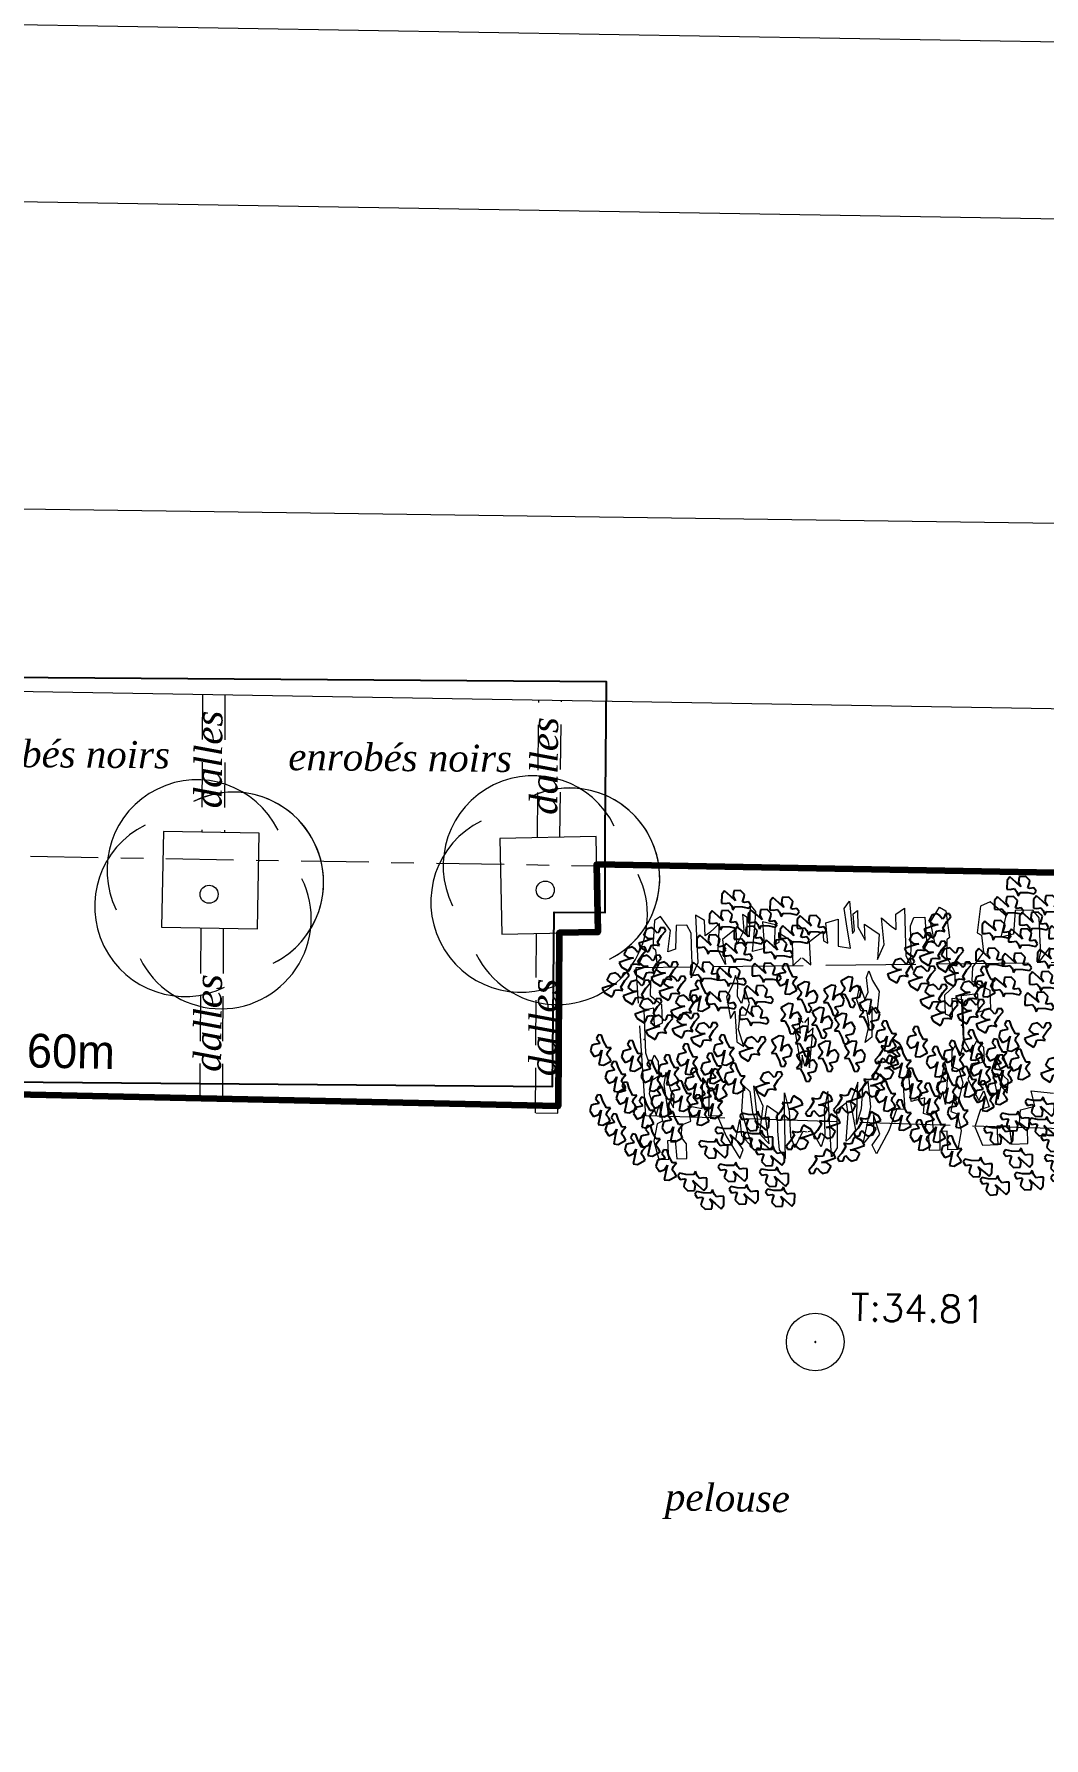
# Model space of a CAD drawing. Extents: x 996 to 1166918, y 537 to 295728.
# Drawn here: x 1137.7 to 1148.89, y 700.66 to 719.55 of the extents above; entities that cross this region are included whole.
import ezdxf

# ---------------------------------------------------------------- set-up
doc = ezdxf.new("R2010")
doc.units = 0
doc.header["$MEASUREMENT"] = 0
for name, pattern in [('CONTINU', [0]), ('DGN2', [0.75, 0.5, -0.25]), ('DGN3', [1.25, 1, -0.25]), ('DGN4', [1.5, 0.75, -0.25, 0.25, -0.25])]:
    doc.linetypes.add(name, pattern=pattern)
doc.layers.get('0').update_dxf_attribs({"linetype": 'CONTINUOUS', "lineweight": 0})
doc.layers.add('Buissons', color=7, linetype='CONTINUOUS', true_color=0x04ec8b)
doc.layers.add('Trottoirs', color=7, linetype='CONTINUOUS', true_color=0xffffff)
for name, color, linetype, lineweight in [('CF-FON-CADASTRE-DIGITALISE', 6, 'DGN4', 0), ('CF-TOPO-BATI', 7, 'CONTINUOUS', 0), ('CF-TOPO-NATURE-MATERIAUX-TXT', 7, 'CONTINUOUS', 0), ('CF-TOPO-TAMPON', 6, 'CONTINUOUS', 0), ('CF-TOPO-TAMPON-ALT', 6, 'CONTINUOUS', 0), ('CF-TOPO-VEGETATION', 94, 'CONTINUOUS', 0), ('CF-TOPO-VOIRIE', 7, 'CONTINUOUS', 0), ('DIVERS', 7, 'CONTINU', 5), ('Texte projet', 7, 'CONTINU', 5)]:
    doc.layers.add(name, color=color, linetype=linetype, lineweight=lineweight)
doc.layers.add('Clôtures', color=7, linetype='CONTINUOUS', lineweight=120, true_color=0x04c83f)
doc.styles.add('LEROY', font='j_leroy')
doc.styles.add('SIMPLEX', font='simplex.shx')
doc.styles.add('Style-Times New Roman IF', font='timesi.ttf')

# ---------------------------------------------------------------- blocks, each defined once
blk = doc.blocks.new('BRANCHS', base_point=(1.4853, 0.588))
for p, q in [((1.5146, 0.6522), (1.4864, 0.6366)), ((1.4864, 0.6366), (1.4921, 0.6254)), ((1.5313, 0.6501), (1.5146, 0.6522)), ((1.5255, 0.6211), (1.5313, 0.6501)), ((1.4971, 0.6014), (1.4858, 0.588)), ((1.4858, 0.588), (1.5005, 0.5883)), ((1.4921, 0.6254), (1.5019, 0.6135)), ((1.5019, 0.6135), (1.4971, 0.6014)), ((1.5005, 0.5883), (1.5139, 0.5633)), ((1.5199, 0.5964), (1.5255, 0.6211)), ((1.5292, 0.6122), (1.5199, 0.5964)), ((1.5291, 0.572), (1.5482, 0.5759)), ((1.5308, 0.5654), (1.5291, 0.572)), ((1.5487, 0.6203), (1.5292, 0.6122)), ((1.5482, 0.5759), (1.5568, 0.5791)), ((1.5622, 0.5996), (1.5487, 0.6203)), ((1.5568, 0.5791), (1.5622, 0.5996)), ((1.5139, 0.5633), (1.5211, 0.5412)), ((1.5211, 0.5412), (1.5336, 0.5396)), ((1.5407, 0.5536), (1.5308, 0.5654)), ((1.5336, 0.5396), (1.5407, 0.5536))]:
    blk.add_line(p, q)
blk = doc.blocks.new('ARBRE12')
at = {"yscale": 3, "zscale": 3}
for p, xscale, rotation in [((-0.069, 1.578), 3.00000000000064, 60.00000000000705), ((0.466, 1.504), 3.00000000000064, 60.00000000000705), ((-0.207, 1.356), 3.00000000000064, 60.00000000000705), ((0.225, 1.366), 3.00000000000064, 60.00000000000705), ((0.768, 1.301), 3.00000000000064, 60.00000000000705), ((-0.882, 1.184), 3.00000000000064, 119.9999999999929), ((-0.345, 1.088), 3.00000000000064, 60.00000000000705), ((0.069, 1.181), 3.00000000000064, 60.00000000000705), ((0.397, 1.033), 3.00000000000064, 60.00000000000705), ((0.578, 1.19), 3.00000000000064, 60.00000000000705), ((-1.098, 0.971), 3.00000000000064, 119.9999999999929), ((-0.934, 0.879), 3.00000000000064, 119.9999999999929), ((-0.051, 0.996), 3.00000000000064, 60.00000000000705), ((-1.287, 0.685), 3.00000000000064, 119.9999999999929), ((-0.744, 0.805), 3.00000000000064, 119.9999999999929), ((-0.414, 0.783), 3.00000000000064, 60.00000000000705), ((-0.12, 0.728), 3.00000000000064, 60.00000000000705), ((0.268, 0.774), 3.00000000000064, 60.00000000000705), ((0.645, 0.837), 3, 180), ((-1.055, 0.602), 3.00000000000064, 119.9999999999929), ((-0.658, 0.648), 3.00000000000064, 119.9999999999929), ((-0.321, 0.652), 3, 180), ((-0.232, 0.46), 3.00000000000064, 60.00000000000705), ((0.181, 0.525), 3.00000000000064, 60.00000000000705), ((-0.925, 0.399), 3.00000000000064, 119.9999999999929), ((-0.528, 0.436), 3.00000000000064, 119.9999999999929), ((0.13, 0.294), 3.00000000000064, 60.00000000000705), ((-0.804, 0.214), 3.00000000000064, 119.9999999999929), ((-0.511, 0.232), 3.00000000000064, 119.9999999999929), ((-0.304, 0.131), 3.00000000000064, 119.9999999999929), ((-1.417, 0.051), 3, 180), ((-0.054, 0.051), 3, 180), ((0.23, -0.026), 3.00000000000064, 119.9999999999929), ((-1.072, -0.013), 3, 180), ((-0.459, -0.05), 3, 180), ((1.573, 0.076), 3.00000000000064, 299.999999999993), ((-1.253, -0.244), 3, 180), ((-0.856, -0.235), 3, 180), ((-0.666, -0.17), 3, 180), ((-0.373, -0.318), 3, 180), ((-0.192, -0.152), 3, 180), ((-0.131, -0.328), 3, 180), ((0.067, -0.263), 3, 180), ((0.412, -0.414), 3.00000000000064, 119.9999999999929), ((1.538, -0.099), 3.00000000000064, 299.999999999993), ((-1.132, -0.475), 3, 180), ((-0.744, -0.522), 3, 180), ((-0.528, -0.457), 3, 180), ((1.116, -0.469), 3.00000000000064, 299.999999999993), ((1.383, -0.293), 3.00000000000064, 299.999999999993), ((-1.425, -0.614), 3, 180), ((-0.942, -0.642), 3, 180), ((-0.33, -0.614), 3, 180), ((-0.183, -0.54), 3, 180), ((0.477, -0.552), 3.00000000000064, 299.999999999993), ((0.805, -0.506), 3.00000000000064, 299.999999999993), ((-1.253, -0.826), 3, 180), ((-0.623, -0.799), 3, 180), ((-0.069, -0.807), 3.00000000000064, 240.0000000000071), ((0.208, -0.65), 3.00000000000064, 240.0000000000071), ((0.891, -0.755), 3.00000000000064, 299.999999999993), ((1.34, -0.728), 3.00000000000064, 299.999999999993), ((-1.037, -1.048), 3, 180), ((-0.873, -0.956), 3, 180), ((-0.25, -0.955), 3.00000000000064, 240.0000000000071), ((0.251, -0.863), 3.00000000000064, 240.0000000000071), ((0.589, -0.875), 3.00000000000064, 299.999999999993), ((1.159, -1.005), 3.00000000000064, 299.999999999993), ((-0.692, -1.224), 3, 180), ((0.38, -1.038), 3.00000000000064, 240.0000000000071), ((0.84, -1.143), 3.00000000000064, 299.999999999993), ((-0.482, -1.316), 3.00000000000064, 240.0000000000071), ((-0.034, -1.214), 3.00000000000064, 240.0000000000071), ((0.423, -1.269), 3.00000000000064, 240.0000000000071), ((-0.293, -1.519), 3.00000000000064, 240.0000000000071), ((0.087, -1.463), 3.00000000000064, 240.0000000000071), ((0.492, -1.491), 3.00000000000064, 240.0000000000071)]:
    blk.add_blockref('BRANCHS', p, dxfattribs=dict(at, xscale=xscale, rotation=rotation))
at = {"xscale": 3, "yscale": 3, "zscale": 3}
for p in [(0.641, 0.59), (1.124, 0.645), (0.935, 0.553), (1.331, 0.396), (0.46, 0.35), (0.805, 0.304), (1.055, 0.239), (0.624, 0.1), (0.357, -0.01), (0.633, -0.177), (0.874, -0.066), (1.167, -0.066)]:
    blk.add_blockref('BRANCHS', p, dxfattribs=at)
blk = doc.blocks.new('cf208tampon-rond')
at = {"color": 0, "linetype": 'ByBlock', "lineweight": -2}
blk.add_circle((0, 0), 0.32, dxfattribs=at)
blk = doc.blocks.new('cf30arbre20')
blk.add_circle((0, 0), 0.1)
for centre, start, end in [((0, 0.3), 0, 180), ((-0.3, 0), 90, 270), ((0.3, 0), 270, 90), ((0, -0.3), 180, 0)]:
    blk.add_arc(centre, 1, start, end)
blk = doc.blocks.new('cf39entourage-arbre-carre')
at = {"color": 0}
for p, q in [((0, 0), (0, 1)), ((0, 1), (1, 1)), ((1, 1), (1, 0)), ((1, 0), (0, 0))]:
    blk.add_line(p, q, dxfattribs=at)

msp = doc.modelspace()

# ---------------------------------------------------------------- linework, layer by layer
for p, q in [((1122.514, 719.903), (1151.344, 719.425)), ((1046.51, 719.199), (1158.65, 717.341)), ((1153.941, 714.054), (1119.654, 714.532))]:
    msp.add_line(p, q)
at = {"layer": 'CF-FON-CADASTRE-DIGITALISE', "lineweight": 0, "flags": 128}
msp.add_lwpolyline([(1050.968, 703.567), (1053.482, 706.703), (1054.868, 711.757), (1098.804, 711.085), (1101.999, 712.978), (1112.616, 712.853), (1112.579, 707.868), (1117.23, 707.834), (1117.273, 710.777), (1153.907, 710.161, -0.128061), (1156.194, 709.608, -0.158091), (1158.331, 707.385, 0.029168), (1158.834, 706.487, -0.115233), (1159.602, 701.898), (1159.408, 609.46), (1158.951, 609.468), (1158.813, 602.433), (1152.032, 598.153, -0.108271), (1148.523, 597.143), (1064.89, 598.051, -0.391305), (1050.624, 612.661), (1050.97, 704.056), (1050.006, 709.836, 0.020715), (1049.379, 712.281, 0.027295), (1048.249, 715.408)], format="xyb", dxfattribs=at)
at = {"layer": 'CF-TOPO-TAMPON-ALT', "lineweight": 0, "flags": 128}
msp.add_lwpolyline([(1146.363, 705.053, 1), (1146.354, 705.049, 1), (1146.363, 705.053)], format="xyb", dxfattribs=at)
at = {"layer": 'CF-TOPO-TAMPON-ALT', "lineweight": 0}
msp.add_point((1146.358, 705.051), dxfattribs=at)
at = {"layer": 'CF-TOPO-VEGETATION', "lineweight": 0}
for p, q in [((1145.635, 709.9), (1145.627, 709.541)), ((1145.701, 709.822), (1145.635, 709.9)), ((1146.677, 709.854), (1146.738, 709.937)), ((1146.738, 709.937), (1146.77, 709.579)), ((1148.192, 709.882), (1148.153, 709.584)), ((1148.298, 709.93), (1148.192, 709.882)), ((1148.475, 709.774), (1148.298, 709.93)), ((1144.577, 709.721), (1144.557, 709.424)), ((1144.642, 709.768), (1144.577, 709.721)), ((1144.754, 709.61), (1144.642, 709.768)), ((1145.131, 709.722), (1145.032, 709.781)), ((1145.032, 709.781), (1145.057, 709.252)), ((1145.137, 709.551), (1145.131, 709.722)), ((1145.295, 709.691), (1145.189, 709.589)), ((1145.282, 709.394), (1145.295, 709.691)), ((1145.603, 709.755), (1145.552, 709.79)), ((1145.552, 709.79), (1145.565, 709.61)), ((1145.603, 709.567), (1145.603, 709.755)), ((1145.687, 709.65), (1145.701, 709.822)), ((1145.916, 709.676), (1145.775, 709.707)), ((1145.775, 709.707), (1145.795, 709.412)), ((1146.476, 709.695), (1146.614, 709.736)), ((1146.497, 709.471), (1146.476, 709.695)), ((1146.614, 709.736), (1146.611, 709.439)), ((1146.703, 709.685), (1146.677, 709.854)), ((1146.779, 709.795), (1146.828, 709.833)), ((1146.792, 709.607), (1146.779, 709.795)), ((1146.828, 709.833), (1146.831, 709.653)), ((1147.124, 709.456), (1147.091, 709.752)), ((1147.091, 709.752), (1147.204, 709.657)), ((1147.25, 709.793), (1147.347, 709.859)), ((1147.255, 709.622), (1147.25, 709.793)), ((1147.347, 709.859), (1147.362, 709.33)), ((1147.414, 709.664), (1147.451, 709.755)), ((1147.451, 709.755), (1147.574, 709.759)), ((1147.574, 709.759), (1147.593, 709.499)), ((1147.636, 709.707), (1147.737, 709.872)), ((1147.684, 709.475), (1147.636, 709.707)), ((1147.737, 709.872), (1147.805, 709.829)), ((1147.805, 709.829), (1147.845, 709.535)), ((1148.419, 709.539), (1148.475, 709.774)), ((1148.576, 709.832), (1148.558, 709.571)), ((1148.77, 709.838), (1148.576, 709.832)), ((1148.842, 709.751), (1148.77, 709.838)), ((1148.851, 709.491), (1148.842, 709.751)), ((1144.722, 709.376), (1144.754, 709.61)), ((1144.816, 709.666), (1144.808, 709.405)), ((1144.936, 709.67), (1144.816, 709.666)), ((1144.982, 709.582), (1144.936, 709.67)), ((1144.991, 709.322), (1144.982, 709.582)), ((1145.189, 709.589), (1145.137, 709.551)), ((1145.481, 709.635), (1145.328, 709.513)), ((1145.328, 709.513), (1145.364, 709.236)), ((1145.487, 709.455), (1145.481, 709.635)), ((1145.565, 709.61), (1145.487, 709.455)), ((1145.627, 709.541), (1145.603, 709.567)), ((1145.663, 709.38), (1145.687, 709.65)), ((1145.907, 709.451), (1145.916, 709.676)), ((1146.106, 709.485), (1145.949, 709.587)), ((1145.949, 709.587), (1145.953, 709.48)), ((1146.296, 709.491), (1146.442, 709.604)), ((1146.442, 709.604), (1146.449, 709.497)), ((1146.749, 709.417), (1146.703, 709.685)), ((1146.77, 709.579), (1146.792, 709.607)), ((1146.831, 709.653), (1146.912, 709.503)), ((1146.912, 709.503), (1146.906, 709.682)), ((1146.906, 709.682), (1147.067, 709.571)), ((1147.067, 709.571), (1147.05, 709.292)), ((1147.204, 709.657), (1147.255, 709.622)), ((1147.423, 709.404), (1147.414, 709.664)), ((1147.593, 709.499), (1147.684, 709.475)), ((1147.816, 709.507), (1147.812, 709.318)), ((1147.845, 709.535), (1147.816, 709.507)), ((1148.153, 709.584), (1148.202, 709.559)), ((1148.202, 709.559), (1148.225, 709.371)), ((1148.558, 709.571), (1148.419, 709.539)), ((1144.557, 709.424), (1144.588, 709.398)), ((1144.588, 709.398), (1144.604, 709.21)), ((1144.808, 709.405), (1144.722, 709.376)), ((1144.998, 709.205), (1144.991, 709.322)), ((1145.364, 709.236), (1145.282, 709.394)), ((1145.795, 709.412), (1145.663, 709.38)), ((1145.953, 709.48), (1145.907, 709.451)), ((1146.115, 709.225), (1146.106, 709.485)), ((1146.215, 709.309), (1146.308, 709.231)), ((1146.308, 709.231), (1146.296, 709.491)), ((1146.449, 709.497), (1146.497, 709.471)), ((1146.611, 709.439), (1146.749, 709.417)), ((1147.05, 709.292), (1147.124, 709.456)), ((1147.362, 709.33), (1147.444, 709.171)), ((1147.413, 709.287), (1147.423, 709.404)), ((1147.812, 709.318), (1147.901, 709.159)), ((1148.225, 709.371), (1148.101, 709.205)), ((1148.956, 709.422), (1148.832, 709.257)), ((1148.832, 709.257), (1148.861, 709.374)), ((1148.861, 709.374), (1148.851, 709.491)), ((1144.604, 709.21), (1144.53, 709.046)), ((1145.057, 709.252), (1144.982, 709.088)), ((1144.982, 709.088), (1144.998, 709.205)), ((1146.202, 709.309), (1146.115, 709.225)), ((1146.926, 709.091), (1146.951, 709.163)), ((1146.951, 709.163), (1146.994, 709.057)), ((1147.444, 709.171), (1147.413, 709.287)), ((1147.901, 709.159), (1147.91, 709.007)), ((1148.101, 709.205), (1148.096, 709.052)), ((1144.53, 709.046), (1144.528, 708.893)), ((1145.442, 709.005), (1145.373, 708.877)), ((1145.475, 709.114), (1145.442, 709.005)), ((1145.501, 709.043), (1145.475, 709.114)), ((1145.496, 708.881), (1145.501, 709.043)), ((1145.58, 708.955), (1145.542, 708.802)), ((1145.629, 708.804), (1145.58, 708.955)), ((1146.818, 708.844), (1146.853, 708.998)), ((1146.853, 708.998), (1146.908, 708.847)), ((1146.945, 708.93), (1146.926, 709.091)), ((1146.994, 709.057), (1147.068, 708.934)), ((1147.068, 708.934), (1147.04, 708.69)), ((1147.91, 709.007), (1147.793, 708.895)), ((1148.096, 709.052), (1148.293, 708.951)), ((1148.293, 708.951), (1148.3, 708.745)), ((1144.57, 708.751), (1144.457, 708.729)), ((1144.528, 708.893), (1144.652, 708.79)), ((1144.577, 708.545), (1144.57, 708.751)), ((1144.652, 708.79), (1144.659, 708.583)), ((1145.373, 708.877), (1145.418, 708.636)), ((1145.542, 708.802), (1145.496, 708.881)), ((1145.59, 708.677), (1145.629, 708.804)), ((1146.865, 708.72), (1146.818, 708.844)), ((1146.908, 708.847), (1146.945, 708.93)), ((1147.04, 708.69), (1146.984, 708.769)), ((1146.984, 708.769), (1146.985, 708.428)), ((1147.793, 708.895), (1147.8, 708.689)), ((1147.881, 708.656), (1147.875, 708.862)), ((1147.875, 708.862), (1147.992, 708.848)), ((1148.16, 708.911), (1147.977, 708.887)), ((1147.977, 708.887), (1147.999, 708.412)), ((1147.992, 708.848), (1148.004, 708.373)), ((1148.167, 708.705), (1148.16, 708.911)), ((1148.3, 708.745), (1148.167, 708.705)), ((1144.457, 708.729), (1144.477, 708.254)), ((1144.659, 708.583), (1144.577, 708.545)), ((1145.418, 708.636), (1145.465, 708.718)), ((1145.465, 708.718), (1145.49, 708.378)), ((1145.508, 708.513), (1145.526, 708.675)), ((1145.526, 708.675), (1145.59, 708.677)), ((1146.193, 708.473), (1146.178, 708.643)), ((1146.178, 708.643), (1146.226, 708.591)), ((1146.284, 708.647), (1146.239, 708.592)), ((1146.28, 708.476), (1146.284, 708.647)), ((1146.929, 708.722), (1146.865, 708.72)), ((1146.911, 708.372), (1146.957, 708.562)), ((1146.957, 708.562), (1146.929, 708.722)), ((1147.8, 708.689), (1147.881, 708.656)), ((1145.49, 708.378), (1145.568, 708.327)), ((1145.568, 708.327), (1145.508, 708.513)), ((1146.206, 708.088), (1146.132, 708.525)), ((1146.132, 708.525), (1146.193, 708.473)), ((1146.335, 708.532), (1146.28, 708.476)), ((1146.293, 708.091), (1146.335, 708.532)), ((1146.985, 708.428), (1146.911, 708.372)), ((1148.004, 708.373), (1147.963, 708.219)), ((1147.999, 708.412), (1148.079, 708.262)), ((1148.079, 708.262), (1148.15, 708.39)), ((1148.15, 708.39), (1148.223, 708.32)), ((1144.477, 708.254), (1144.528, 708.103)), ((1144.528, 708.103), (1144.571, 708.23)), ((1144.571, 708.23), (1144.616, 708.16)), ((1146.212, 708.231), (1146.206, 708.088)), ((1146.242, 708.107), (1146.212, 708.231)), ((1146.256, 708.107), (1146.275, 708.234)), ((1146.275, 708.234), (1146.293, 708.091)), ((1147.871, 708.269), (1147.87, 708.108)), ((1147.912, 708.343), (1147.871, 708.269)), ((1147.963, 708.219), (1147.912, 708.343)), ((1148.223, 708.32), (1148.233, 708.159)), ((1148.356, 708.199), (1148.317, 708.072)), ((1148.449, 707.996), (1148.356, 708.199)), ((1144.625, 707.998), (1144.547, 707.951)), ((1144.616, 708.16), (1144.625, 707.998)), ((1144.701, 708.037), (1144.678, 707.91)), ((1144.761, 707.832), (1144.701, 708.037)), ((1147.391, 708.056), (1147.329, 707.937)), ((1147.42, 707.715), (1147.391, 708.056)), ((1147.749, 707.933), (1147.795, 708.141)), ((1147.795, 708.141), (1147.826, 708.016)), ((1147.826, 708.016), (1147.804, 707.683)), ((1147.87, 708.108), (1147.955, 708.066)), ((1147.955, 708.066), (1147.996, 707.923)), ((1148.106, 708.11), (1148.051, 707.964)), ((1148.233, 708.159), (1148.106, 708.11)), ((1148.317, 708.072), (1148.387, 707.742)), ((1148.499, 707.953), (1148.449, 707.996)), ((1144.547, 707.951), (1144.515, 707.806)), ((1144.515, 707.806), (1144.593, 707.566)), ((1144.678, 707.91), (1144.726, 707.58)), ((1144.792, 707.789), (1144.761, 707.832)), ((1145.104, 707.637), (1145.113, 707.979)), ((1145.113, 707.979), (1145.183, 707.865)), ((1145.183, 707.865), (1145.174, 707.559)), ((1145.545, 707.607), (1145.562, 707.895)), ((1145.562, 707.895), (1145.632, 707.826)), ((1145.632, 707.826), (1145.663, 707.593)), ((1145.728, 707.425), (1145.679, 707.89)), ((1145.679, 707.89), (1145.777, 707.669)), ((1146.016, 707.614), (1146.016, 707.812)), ((1146.016, 707.812), (1146.069, 707.607)), ((1146.499, 707.828), (1146.456, 707.62)), ((1146.509, 707.631), (1146.499, 707.828)), ((1146.829, 707.929), (1146.75, 707.702)), ((1146.814, 707.462), (1146.829, 707.929)), ((1146.881, 707.868), (1146.869, 707.634)), ((1146.945, 707.942), (1146.881, 707.868)), ((1146.975, 707.656), (1146.945, 707.942)), ((1147.329, 707.937), (1147.352, 707.632)), ((1147.721, 707.887), (1147.749, 707.933)), ((1147.739, 707.744), (1147.721, 707.887)), ((1147.773, 707.826), (1147.739, 707.744)), ((1147.804, 707.683), (1147.773, 707.826)), ((1147.996, 707.923), (1147.934, 707.679)), ((1148.051, 707.964), (1148.173, 707.726)), ((1148.173, 707.726), (1148.228, 707.836)), ((1148.228, 707.836), (1148.288, 707.658)), ((1148.387, 707.742), (1148.42, 707.887)), ((1148.42, 707.887), (1148.488, 707.808)), ((1148.488, 707.808), (1148.499, 707.953)), ((1148.794, 707.666), (1148.751, 707.835)), ((1148.751, 707.835), (1148.999, 707.808)), ((1144.593, 707.566), (1144.626, 707.675)), ((1144.626, 707.675), (1144.665, 707.497)), ((1144.726, 707.58), (1144.744, 707.724)), ((1144.744, 707.724), (1144.787, 707.645)), ((1144.787, 707.645), (1144.792, 707.789)), ((1144.979, 707.499), (1144.95, 707.668)), ((1144.95, 707.668), (1145.104, 707.637)), ((1145.777, 707.669), (1145.74, 707.363)), ((1145.807, 707.553), (1145.824, 707.671)), ((1145.824, 707.671), (1145.936, 707.594)), ((1146.027, 707.085), (1146.016, 707.614)), ((1146.456, 707.62), (1146.465, 707.342)), ((1146.54, 707.102), (1146.509, 707.631)), ((1146.703, 707.7), (1146.592, 707.616)), ((1146.592, 707.616), (1146.603, 707.41)), ((1146.724, 707.584), (1146.703, 707.7)), ((1146.75, 707.702), (1146.803, 707.398)), ((1146.869, 707.634), (1146.814, 707.462)), ((1146.888, 707.249), (1146.975, 707.656)), ((1147.259, 707.629), (1147.174, 707.393)), ((1147.352, 707.632), (1147.259, 707.629)), ((1147.572, 707.756), (1147.42, 707.715)), ((1147.557, 707.585), (1147.572, 707.756)), ((1147.894, 707.785), (1147.86, 707.605)), ((1147.934, 707.679), (1147.894, 707.785)), ((1148.192, 707.628), (1148.128, 707.437)), ((1148.288, 707.658), (1148.192, 707.628)), ((1148.623, 707.481), (1148.634, 707.625)), ((1148.634, 707.625), (1148.794, 707.666)), ((1144.606, 707.468), (1144.569, 707.278)), ((1144.665, 707.497), (1144.606, 707.468)), ((1144.875, 707.316), (1144.88, 707.459)), ((1144.88, 707.459), (1144.979, 707.499)), ((1145.174, 707.559), (1145.27, 707.562)), ((1145.27, 707.562), (1145.371, 707.332)), ((1145.476, 707.3), (1145.522, 707.517)), ((1145.522, 707.517), (1145.541, 707.338)), ((1145.662, 707.207), (1145.545, 707.607)), ((1145.663, 707.593), (1145.728, 707.425)), ((1145.848, 707.249), (1145.807, 707.553)), ((1145.936, 707.594), (1145.94, 707.387)), ((1146.069, 707.607), (1146.085, 707.329)), ((1146.701, 707.278), (1146.724, 707.584)), ((1147.075, 707.354), (1147.004, 707.567)), ((1147.004, 707.567), (1147.004, 707.387)), ((1147.655, 707.553), (1147.557, 707.585)), ((1147.67, 707.41), (1147.655, 707.553)), ((1147.86, 707.605), (1147.931, 707.58)), ((1147.931, 707.58), (1147.977, 707.393)), ((1148.128, 707.437), (1148.211, 707.233)), ((1148.376, 707.446), (1148.51, 707.45)), ((1148.388, 707.239), (1148.376, 707.446)), ((1148.51, 707.45), (1148.534, 707.244)), ((1148.711, 707.412), (1148.623, 707.481)), ((1144.569, 707.278), (1144.623, 707.074)), ((1144.723, 707.283), (1144.806, 707.286)), ((1144.733, 707.077), (1144.723, 707.283)), ((1144.806, 707.286), (1144.823, 707.08)), ((1144.931, 707.246), (1144.875, 707.316)), ((1144.936, 707.084), (1144.931, 707.246)), ((1145.371, 707.332), (1145.523, 707.086)), ((1145.56, 707.186), (1145.476, 707.3)), ((1145.541, 707.338), (1145.662, 707.207)), ((1145.74, 707.363), (1145.817, 707.275)), ((1145.817, 707.275), (1145.848, 707.249)), ((1145.94, 707.387), (1145.957, 707.181)), ((1146.085, 707.329), (1146.133, 707.205)), ((1146.133, 707.205), (1146.223, 707.388)), ((1146.223, 707.388), (1146.267, 707.38)), ((1146.323, 707.391), (1146.28, 707.381)), ((1146.422, 707.215), (1146.323, 707.391)), ((1146.465, 707.342), (1146.422, 707.215)), ((1146.603, 707.41), (1146.6, 707.203)), ((1146.733, 707.306), (1146.701, 707.278)), ((1146.803, 707.398), (1146.733, 707.306)), ((1147.004, 707.387), (1146.888, 707.249)), ((1146.989, 707.234), (1147.075, 707.354)), ((1147.039, 707.137), (1146.989, 707.234)), ((1147.174, 707.393), (1147.039, 707.137)), ((1147.619, 707.336), (1147.67, 707.41)), ((1147.624, 707.175), (1147.619, 707.336)), ((1147.741, 707.385), (1147.738, 707.178)), ((1147.821, 707.388), (1147.741, 707.385)), ((1147.828, 707.181), (1147.821, 707.388)), ((1147.977, 707.393), (1147.938, 707.185)), ((1148.211, 707.233), (1148.388, 707.239)), ((1148.534, 707.244), (1148.717, 707.25)), ((1148.717, 707.25), (1148.711, 707.412)), ((1144.623, 707.074), (1144.733, 707.077)), ((1144.823, 707.08), (1144.936, 707.084)), ((1145.523, 707.086), (1145.56, 707.186)), ((1145.957, 707.181), (1146.027, 707.085)), ((1146.6, 707.203), (1146.54, 707.102)), ((1147.738, 707.178), (1147.624, 707.175)), ((1147.938, 707.185), (1147.828, 707.181))]:
    msp.add_line(p, q, dxfattribs=at)
at = {"layer": 'CF-TOPO-VEGETATION', "linetype": 'DGN3', "lineweight": 0, "flags": 128}
msp.add_lwpolyline([(1144.481, 707.558), (1144.372, 709.202), (1154.72, 709.325), (1158.061, 706.201), (1159.022, 702.34), (1158.921, 700.76), (1157.234, 700.733), (1156.505, 702.828), (1155.928, 705.599), (1153.543, 707.319), (1151.659, 707.331)], close=True, dxfattribs=at)
at = {"layer": 'CF-TOPO-VEGETATION', "lineweight": 0}
for p in [(1147.98, 708.562), (1144.463, 708.404)]:
    msp.add_point(p, dxfattribs=at)
at = {"layer": 'CF-TOPO-VOIRIE', "lineweight": 0, "flags": 128}
for points in [[(1117.634, 714.564), (1119.654, 714.532), (1121.569, 712.521), (1130.375, 712.382), (1151.854, 712.025), (1153.941, 714.054), (1155.216, 713.984, -0.084257), (1157.258, 713.419, -0.081708), (1158.954, 712.257, -0.038895), (1160.504, 710.751, -0.045122), (1161.984, 708.729, -0.031548), (1162.578, 707.164, -0.038299), (1163.027, 705.184, 0.000397), (1163.381, 702.805)], [(1143.932, 710.344), (1151.784, 710.211), (1153.907, 710.161), (1154.279, 710.125, -0.121502), (1156.194, 709.608, -0.126328), (1157.693, 708.193, -0.079131), (1158.834, 706.487, -0.099218), (1159.427, 703.991, 0.025161), (1159.602, 701.961), (1159.645, 688.165)]]:
    msp.add_lwpolyline(points, format="xyb", dxfattribs=at)
at = {"layer": 'CF-TOPO-VOIRIE', "linetype": 'DGN2', "lineweight": 0, "flags": 128}
for points in [[(1139.563, 712.229), (1139.557, 710.701)], [(1139.813, 712.225), (1139.807, 710.696)], [(1143.277, 710.64), (1143.293, 712.167)], [(1143.527, 710.645), (1143.543, 712.163)], [(1139.544, 709.636), (1139.534, 707.73)], [(1139.794, 709.635), (1139.784, 707.726)], [(1143.255, 707.591), (1143.268, 709.579)], [(1143.26, 707.591), (1143.505, 707.587), (1143.518, 709.584)]]:
    msp.add_lwpolyline(points, dxfattribs=at)
at = {"layer": 'Clôtures', "ltscale": 0.05}
msp.add_lwpolyline([(1159.59, 701.593), (1159.569, 703.3, 0.201592), (1157.924, 708.074, 0.212478), (1153.284, 710.175), (1143.934, 710.344), (1143.949, 709.593), (1143.518, 709.584), (1143.506, 707.666), (1132.146, 707.909), (1132.143, 706.43)], format="xyb", dxfattribs=at)
at = {"layer": 'DIVERS', "ltscale": 0.05}
msp.add_lwpolyline([(1132.143, 706.43), (1132.146, 707.909), (1143.506, 707.666), (1143.518, 709.584), (1143.949, 709.593), (1143.934, 710.344), (1153.286, 710.175, -0.444835), (1159.469, 703.221), (1159.607, 700.523), (1155.457, 700.508), (1154.938, 692.897), (1154.486, 686.372), (1153.745, 675.998)], format="xyb", dxfattribs=at)
at = {"layer": 'Trottoirs', "ltscale": 0.05}
msp.add_lwpolyline([(1132.176, 712.454), (1132.151, 710.445), (1132.146, 707.979), (1143.445, 707.883), (1143.462, 709.814), (1144.027, 709.811), (1144.03, 710.678), (1144.043, 712.368), (1132.176, 712.454)], dxfattribs=at)

# ---------------------------------------------------------------- block references
at = {"layer": 'Buissons', "color": 112, "ltscale": 0.05}
for p in [(1148.677, 708.416), (1145.514, 708.26)]:
    msp.add_blockref('ARBRE12', p, dxfattribs=at)
at = {"layer": 'CF-TOPO-BATI', "lineweight": 0, "extrusion": (0, 0, -1), "yscale": 1.059999999997785}
for p, xscale, zscale, rotation in [((-1139.132, 710.71), 1.062090223621451, 1.061044597101658, 181.1318663303582), ((-1142.862, 710.632), 1.066334035967727, 1.063162300933337, 178.8678775326891)]:
    msp.add_blockref('cf39entourage-arbre-carre', p, dxfattribs=dict(at, xscale=xscale, zscale=zscale, rotation=rotation))
at = {"layer": 'CF-TOPO-TAMPON', "lineweight": 0, "rotation": 296.1877314899967}
msp.add_blockref('cf208tampon-rond', (1146.358, 705.051), dxfattribs=at)
at = {"layer": 'CF-TOPO-VEGETATION', "lineweight": 0}
for p, rotation in [((1143.365, 710.059), 296.1877314899967), ((1143.365, 710.059), 296.1877314899982), ((1139.637, 710.013), 296.1877314899967), ((1139.637, 710.013), 296.1877314899982)]:
    msp.add_blockref('cf30arbre20', p, dxfattribs=dict(at, rotation=rotation))

# ---------------------------------------------------------------- texts
at = {"layer": 'CF-TOPO-NATURE-MATERIAUX-TXT', "color": 7, "linetype": 'DGN3', "lineweight": 0, "style": 'Style-Times New Roman IF'}
for s, rotation, p in [('dalles', 89.4039, (1139.775, 710.965)), ('dalles', 89.4039, (1143.497, 710.893)), ('enrobés noirs', 359.5204, (1136.722, 711.429)), ('enrobés noirs', 359.5204, (1140.514, 711.389)), ('dalles', 89.4039, (1139.769, 708.044)), ('dalles', 89.4039, (1143.488, 707.995))]:
    msp.add_text(s, height=0.3, rotation=rotation, dxfattribs=at).set_placement(p)
at = {"layer": 'CF-TOPO-NATURE-MATERIAUX-TXT', "color": 7, "linetype": 'DGN3', "lineweight": 0, "style": 'Style-Times New Roman IF', "width": 0.999837}
msp.add_text('pelouse', height=0.3, rotation=359.0593, dxfattribs=at).set_placement((1144.69, 703.186))
at = {"layer": 'CF-TOPO-TAMPON-ALT', "linetype": 'DGN3', "lineweight": 0, "style": 'SIMPLEX'}
msp.add_text('T:34.81', height=0.3, rotation=359.0244, dxfattribs=at).set_placement((1146.751, 705.287))
at = {"layer": 'Texte projet', "style": 'LEROY'}
msp.add_text('H:1,60m', height=0.375, rotation=358.9495, dxfattribs=at).set_placement((1136.694, 708.111))

doc.saveas('drawing.dxf')
